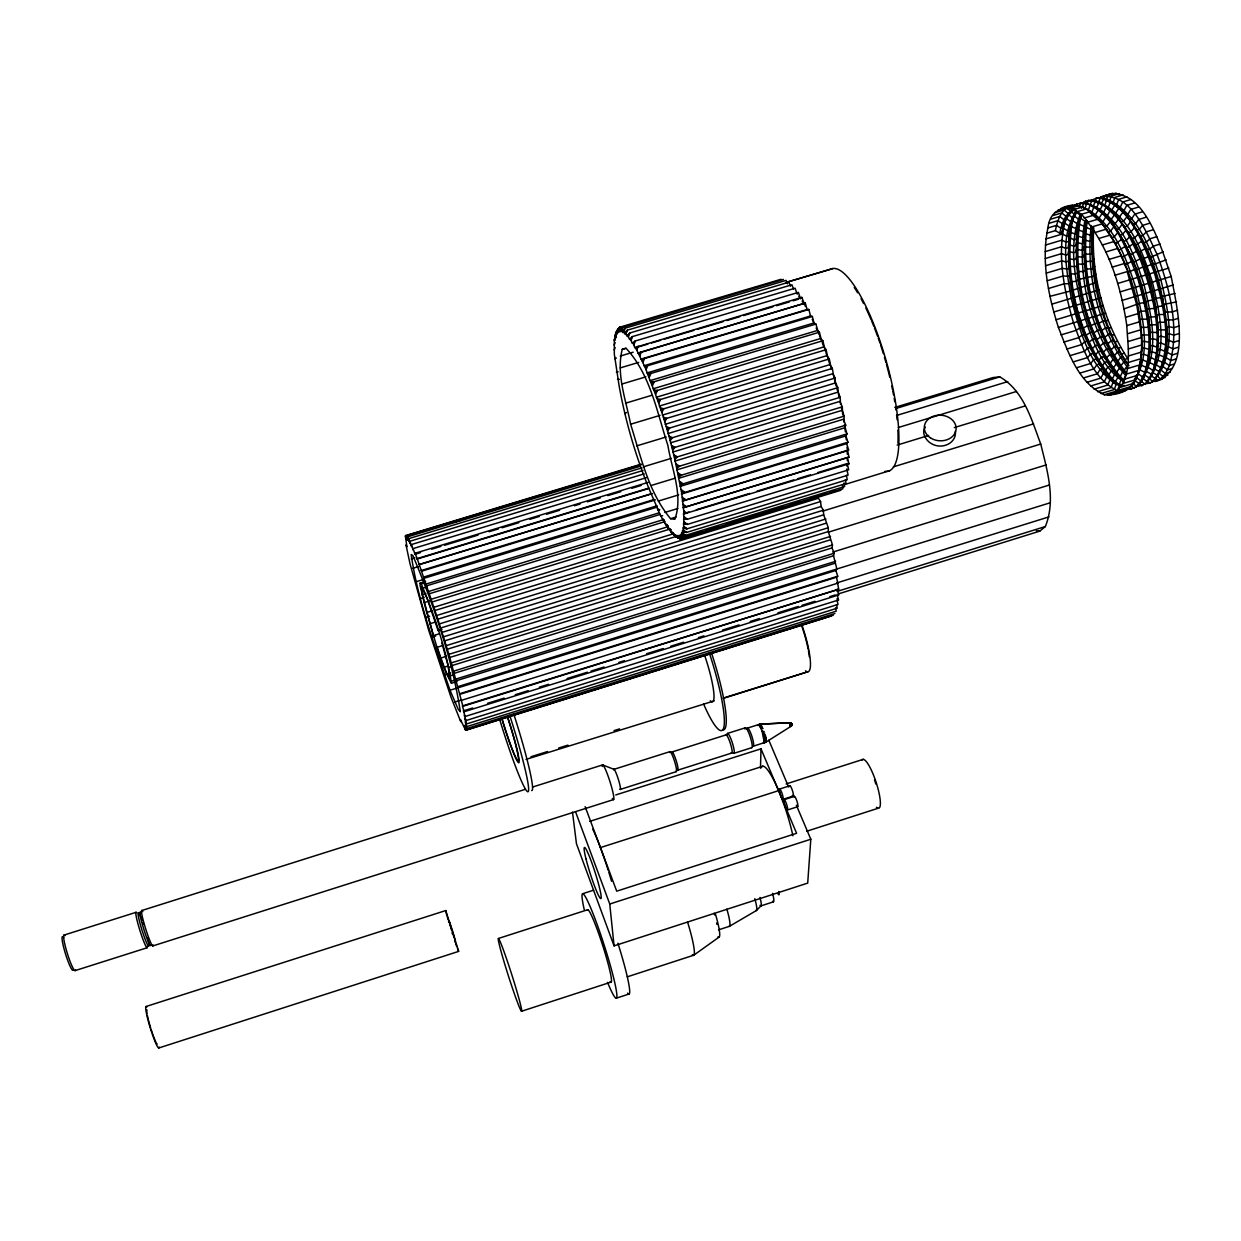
<?xml version="1.0" encoding="UTF-8"?>
<svg xmlns="http://www.w3.org/2000/svg" width="1241" height="1241" viewBox="0 0 1241 1241"><rect width="100%" height="100%" fill="white"/><g stroke="black" fill="none" stroke-linecap="round" stroke-linejoin="round"><path stroke-width="1.5" d="M662.663 515.651L660.91 516.023L660.243 514.751L650.051 491.172C636.075 457.619 625.542 421.676 619.119 385.889L614.326 354.15L614.342 339.662L615.908 337.102L614.279 340.686M847.324 460.628L847.339 457.495L848.968 457.2L846.967 447.303M622.253 349.31L626.1 348.318C650.393 374.441 657.016 412.353 667.875 445.364C671.722 469.222 683.403 495.624 674.84 519.343L670.574 518.707C648.376 492.15 640.852 456.564 630.614 424.236C625.945 399.897 615.97 374.099 622.253 349.31L625.929 348.225M1091.227 225.552C1085.72 274.292 1097.882 326.538 1126.859 366.39L1123.586 371.152C1092.452 331.13 1080.197 277.146 1085.332 227.15L1090.606 229.197L1092.732 228.561C1088.838 273.811 1099.557 321.497 1124.563 359.549L1127.681 358.556C1102.985 320.131 1090.684 273.206 1093.771 227.615M835.845 570.457L837.737 576.212L836.589 577.189L838.699 589.258L462.909 706.315L457.945 687.84L835.845 570.457L836.822 568.952L833.564 555.751L834.185 553.253L832.044 547.917L832.463 544.939L828.29 531.582L828.305 527.72L823.683 514.829L823.326 510.222L821.123 506.483L820.565 501.55L818.408 498.246L436.661 615.505L417.178 558.621L648.965 488.054M425.663 581.424L420.125 583.13L420.094 585.783L433.326 635.764M838.854 396.825L837.784 387.673L834.479 379.901M683.015 507.74L847.339 457.495L848.984 463.839L684.101 513.898L681.495 491.545L678.641 478.328C672.591 445.147 662.865 411.841 650.098 380.63L645.351 367.832L635.408 347.387L801.81 297.359L805.456 306.527M790.517 724.186C789.99 720.649 789.447 724.015 790.579 726.59L765.992 742.102L753.349 746.198M457.945 687.84L448.901 654.333L436.661 615.505M1110.54 395.057C1134.491 382.74 1127.759 347.868 1126.797 325.607C1121.43 289.06 1110.555 251.876 1087.752 222.217C1076.552 203.183 1050.584 203.198 1047.916 227.941C1041.059 261.168 1048.366 295.606 1058.402 327.422C1068.237 352.18 1078.258 382.88 1104.304 394.747C1114.682 395.569 1127.619 392.389 1133.809 383.329C1139.983 372.889 1140.944 360.448 1141.798 348.612C1142.48 312.158 1132.475 275.812 1115.519 243.686C1104.645 225.071 1085.953 194.992 1060.403 208.814M432.489 601.869L668.79 529.442L669.085 528.294L670.729 531.846L673.398 533.087L671.288 532.482L671.412 531.164L672.467 533.801L675.74 535.724L673.553 534.887L673.584 533.335L674.639 535.833L677.927 537.632L674.639 535.833M760.485 768.086L760.997 748.835L615.738 794.954M1151.803 381.732C1194.385 374.27 1176.282 304.634 1171.194 276.464C1160.769 247.595 1142.434 176.098 1098.269 198.327M790.595 286.252L788.888 282.172L627.357 330.184L624.952 332.479L624.89 334.093L622.796 330.726L625.092 328.198L786.049 280.388L787.57 283.801M780.667 795.512L780.667 795.419A5.445 0.977 72 0 1 779.767 789.012L789.896 785.724M781.659 797.854L780.667 795.419M847.06 466.383L847.215 463.56L848.984 463.839M790.098 725.178C790.393 728.684 792.658 723.612 789.757 723.208M790.734 722.727C789.741 722.712 792.239 725.876 791.494 725.473C793.309 722.65 787.926 722.712 791.789 725.085C790.408 728.467 791.06 724.775 790.455 723.86C794.69 724.449 787.957 726.699 791.479 725.985M791.929 725.163L791.789 723.984M846.378 475.225L847.215 479.693L687.095 528.806L683.946 528.495L683.465 523.578L687.39 524.4L848.099 475.132L846.812 468.989M684.272 524.338L683.589 518.971L687.39 519.25L848.704 469.827L847.215 463.56L817.772 472.573M759.616 725.38L760.128 724.108L790.284 722.665L789.757 724.077M764.301 742.506L762.114 731.321A9.509 1.706 72.3 0 0 760.966 728.467L759.104 725.178L757.91 725.256M836.946 389.147L840.173 397.306L840.56 404.426M763.137 734.47L765.17 734.688L765.992 738.348L766.162 741.699L764.425 741.947M796.365 805.207L810.807 839.242L807.705 883.111L614.062 945.875L576.46 843.74L572.489 812.11M420.528 552.586L414.975 554.277L415.052 553.269L648.097 482.392M456.967 681.526L451.429 683.233C446.155 649.198 434.521 615.676 421.226 583.875L420.125 583.13M838.885 593.741L1039.803 531.117L1045.341 526.541C1056.107 500.076 1047.249 470.494 1040.734 444.03C1031.612 419.939 1023.654 390.419 999.765 376.892L993.033 377.559L894.932 407.389M1092.902 227.894L1092.08 234.456L1089.97 235.092L1084.681 233.339L1084.184 236.814L1082.074 237.45L1076.8 235.697C1073.806 283.77 1085.766 335.163 1115.737 373.557L1118.994 368.794L1121.104 368.143L1126.58 373.727M1095.26 201.771L1096.237 198.203C1110.726 195.938 1121.554 209.155 1129.543 219.347C1143.38 237.357 1152.191 258.671 1158.567 280.326C1165.547 311.708 1176.328 355.05 1152.517 381.468L1148.483 377.838M793.573 289.091L791.913 284.778L629.808 332.976L627.155 336.404L624.952 332.479M1155.759 362.419C1154.549 370.423 1151.493 379.281 1144.435 383.934L1141.751 381.53M1073.977 205.556L1077.731 203.679L1076.847 203.943C1107.437 198.839 1122.5 240.552 1133.778 262.053C1146.637 295.358 1154.844 332.34 1147.196 367.848L1141.704 365.304L1139.502 365.986L1138.974 370.376L1125.913 374.255M1154.316 367.243L1153.913 370.314L1146.932 381.623L1142.775 378.102C1160.04 350.241 1151.027 314.516 1144.047 284.701C1134.677 256.329 1123.586 223.706 1096.579 207.542L1099.433 201.957C1146.746 236.085 1164.787 309.8 1155.418 365.335L1149.926 362.806L1147.723 363.473C1145.815 373.463 1142.496 386.556 1130.815 388.914L1131.683 388.635L1127.805 389.085L1128.674 388.821M842.67 414.882L842.298 406.815L839.893 401.401L672.777 452.065M1152.362 373.06L1152.811 369.865M1070.223 227.491C1063.785 281.521 1076.707 342.469 1114.713 382.926L1117.645 377.791L1120.034 377.078L1122.283 372.378L1124.393 371.726M1144.435 373.96L1143.969 377.155L1136.353 386.416L1133.669 388.014L1131.094 385.563M1046.799 233.184L1055.393 230.609L1059.752 233.215L1061.893 232.579L1063.335 228.235L1067.71 230.842L1069.835 230.206L1071.417 222.31M1136.492 374.86L1135.794 379.653L1122.795 383.547M614.466 338.809L615.288 339.848L614.869 336.14L616.451 333.503L614.869 336.14M845.416 479.678L846.036 483.509L686.537 532.451L683.341 531.877L683.077 527.456L683.946 528.495M1070.114 228.049L1068.982 235.666L1066.857 236.302L1062.451 233.991L1045.961 238.908M1045.434 245.066L1061.862 240.165L1066.267 242.181L1068.392 241.545L1069.758 237.807L1074.179 239.808L1076.288 239.172L1077.436 229.507L1082.695 231.555L1084.82 230.935L1086.914 220.448L1084.774 221.084C1076.211 274.183 1089.319 334.729 1125.556 375.371L1123.477 380.242C1084.851 336.714 1071.061 271.95 1080.88 215.282M1115.566 382.662C1076.831 338.56 1063.103 273.315 1073.139 216.136L1071.619 220.867M1142.744 375.883L1141.084 381.111L1136.787 377.714L1134.6 378.381M1061.893 232.579L1064.902 220.045M1134.336 380.025L1133.809 383.329L1120.809 387.223M1087.147 221.131C1080.818 273.842 1093.817 331.269 1126.75 373.417M790.315 726.047L791.96 724.651L790.92 722.945M1074.69 213.545L1070.983 225.21L1068.842 225.846L1064.514 222.992L1062.28 223.721L1058.015 220.65L1049.328 223.225M1139.874 364.218L1141.363 354.879L1143.582 354.212L1149.197 356.183L1150.081 346.084L1152.3 345.401L1157.077 347.309L1158.365 343.555L1160.583 342.888L1165.361 344.781L1166.633 341.042L1168.851 340.36L1173.629 342.268L1178.686 340.639M1146.327 368.22L1148.514 367.538L1153.029 370.578C1163.251 333.457 1153.091 293.946 1140.029 258.826C1129.124 236.488 1116.791 202.795 1088.078 200.623L1087.116 204.207M1154.983 364.125L1157.884 349.853L1160.087 349.171L1164.834 351.405L1166.137 347.325L1168.339 346.658L1173.086 348.876L1178.081 347.263M445.829 911.344L445.752 910.553L458.674 951.382L158.801 1047.978M1055.393 230.609C1057.27 221.379 1060.419 210.551 1069.587 206.099M1059.752 233.215C1061.644 223.814 1065.166 212.211 1075.544 209.264L1073.356 209.915L1070.843 207.371M841.196 407.436L844.159 416.138L843.942 422.111M1062.87 226.746L1063.661 223.24L1063.01 227.584L1060.869 228.22L1056.556 225.366L1047.916 227.941M1071.216 222.62L1070.425 226.126L1075.652 228.468L1077.777 227.832L1079.592 218.494C1070.394 271.701 1084.603 329.625 1115.737 373.557M797.234 294.195L795.093 288.191L632.46 336.575L629.606 339.491L627.31 335.039M1078.956 206.626L1080.818 202.779M1103.404 199.351L1104.366 195.783L1112.898 193.208M615.458 334.031L617.258 330.649L615.458 334.031L615.924 336.761L615.055 335.473M844.097 482.889L844.578 486.55L685.715 535.321L682.472 534.499L682.426 530.59L683.341 531.877M1138.586 369.135L1139.502 365.986M1081.609 208.255L1084.107 202.609M1090.327 204.02L1092.282 200.173L1099.433 201.957L1101.543 204.486M1097.944 203.384L1100.457 197.738M1106.119 200.949L1107.748 195.566L1116.171 193.022M1104.304 394.747L1117.552 390.76L1119.149 385.563L1124.253 385.393M1081.469 215.081L1078.941 222.822L1076.816 223.458L1072.488 220.619L1070.269 221.348L1066.019 218.261C1056.184 252.621 1063.909 289.339 1073.496 322.893C1082.804 347.635 1091.956 378.427 1117.552 390.76M1072.488 220.619L1075.823 211.699L1080.011 214.988C1068.005 245.796 1075.233 280.311 1082.835 311.336C1091.242 336.916 1100.147 366.669 1124.036 381.98M1093.104 206.332L1095.787 200.701M1101.294 203.896L1103.978 198.265M1109.485 201.461L1111.284 196.078L1119.615 193.565M631.157 340.298L632.46 336.575L630.49 339.243L632.212 343.338L635.268 340.98L798.397 292.395L800.461 298.6L801.81 297.359M633.934 344.796L635.268 340.98L633.236 343.555L634.958 347.93L647.833 344.098M636.835 350.009L638.215 346.13L636.121 348.612M845.4 431.884L844.826 427.757L845.726 425.182L843.446 419.241L676.919 469.874M628.535 336.559L629.808 332.976L627.899 335.706M639.86 355.934L641.271 351.994L805.3 303.068L807.131 309.536L808.837 309.443L810.528 315.959L812.374 316.471L813.925 322.986L815.911 324.072L818.967 334.45M668.247 525.672L666.339 525.548L666.634 524.741L668.883 529.349L670.885 529.721L667.658 527.58M626.085 333.627L627.357 330.184L625.495 332.96M642.962 362.512L644.42 358.556L808.837 309.443M1139.703 383.841L1134.662 380.584C1151.741 352.661 1142.651 317.029 1135.655 287.229C1126.27 258.873 1115.256 226.281 1088.341 209.993L1090.312 204.672L1093.321 206.937M1118.963 385.206L1120.871 380.211L1122.996 379.56L1113.239 370.547L1111.129 371.199L1107.872 375.961L1102.132 368.81L1100.022 369.446L1097.463 373.743L1083.548 377.947M623.82 331.487L625.092 328.198L623.292 331.006M646.127 369.678L647.647 365.723L812.374 316.471M790.517 725.923C792.689 726.094 791.432 722.309 789.726 723.177M614.14 350.024L615.133 347.573M649.307 377.388L650.905 373.479L815.911 324.072M622.796 330.726L622.827 332.588L621.772 330.153L623.044 327.05L620.857 329.796L620.981 331.859L619.942 329.625L621.229 326.74L619.135 329.672L619.352 331.936L618.359 329.92L619.647 327.236L780.961 279.303M1155.914 378.862L1150.872 375.62C1168.324 347.821 1159.42 312.003 1152.424 282.172C1143.07 253.784 1131.916 221.131 1104.8 205.091L1106.77 199.785L1109.764 202.035M1170.31 372.067L1165.47 373.634L1161.188 370.237C1175.289 342.128 1167.936 308.714 1160.8 279.644C1152.036 252.094 1140.944 222.092 1116.636 204.532L1118.808 199.305L1126.89 196.854M614.078 345.045L615.117 342.609M1064.421 223.085L1068.098 215.732L1072.813 210.768L1070.657 211.42L1066.764 207.697L1057.704 210.365M652.502 385.579L654.178 381.732L819.401 332.185L821.697 341.275M1074.008 215.887L1078.274 218.959L1080.446 218.245L1081.578 215.67M655.682 394.188L657.42 390.419L822.83 340.748L825.405 351.234M614.729 337.009L615.877 334.667M658.8 403.123L660.631 399.462L826.134 349.698L827.949 358.602M615.893 332.852L616.824 334.403L616.436 331.812L618.328 328.555L783.397 279.427M840.902 490.242L681.712 539.106L679.215 537.617L678.982 535.414L680.006 537.384L683.279 538.641L680.688 536.965L680.363 534.576L681.356 536.329L681.93 535.538L681.511 532.963L682.472 534.499M415.052 553.269L417.178 558.621M616.684 331.3L618.328 328.555L616.436 331.812M844.392 424.949L846.998 433.885L845.897 435.901L846.331 439.826M661.841 412.307L663.764 408.801L829.314 358.944L831.346 369.151M615.645 333.348L617.258 330.649M617.661 330.339L619.647 327.236L617.661 330.339L617.971 332.79L616.994 330.99M664.773 421.676L666.789 418.341L832.339 368.406L834.061 378.35M619.135 329.672L621.229 326.74M614.342 339.662L615.908 337.102M620.857 329.796L623.044 327.05M667.58 431.154L669.69 428.005L835.162 378.024L832.711 373.743L665.145 424.329M791.851 724.279L791.029 726.14M670.233 440.633L672.436 437.701L837.784 387.673M1155.045 379.141C1174.684 347.201 1163.329 306.217 1154.316 272.493C1143.364 244.725 1131.513 207.014 1099.573 198.002M925.352 427.09L924.902 427.68A16.133 11.727 -0.2 0 0 924.933 436.599A16.04 13.961 9.9 0 0 937.374 445.845C943.843 446.9 951.056 444.294 954.189 438.29A16.071 13.977 9.9 0 0 955.337 431.185M789.26 722.65L791.603 723.875L791.308 724.884M672.715 450.049L675.011 447.349L840.173 397.306M681.356 494.058L846.688 443.611L847.96 442.168L845.897 435.901L680.13 486.41M791.138 722.929L790.982 725.396L789.865 725.644M639.115 354.368L641.271 351.994L638.37 352.971M674.98 459.325L677.384 456.859L842.298 406.815M760.997 905.852L756.467 910.491L729.537 926.267M642.186 360.79L644.42 358.556L641.442 359.223M790.455 723.86L792.053 724.449M645.351 367.832L647.647 365.723L644.575 366.111M677.043 468.369L679.541 466.166L844.159 416.138M648.531 375.418L650.905 373.479L647.755 373.572M790.238 726.373L791.106 725.783M678.874 477.102L681.48 475.163L845.726 425.182M651.727 383.516L654.178 381.732L650.951 381.53M719.175 937.048L693.735 955.213L627.31 976.822M660.91 516.023L666.339 525.548M654.907 392.016L657.42 390.419L654.131 389.938M680.456 485.479L683.139 483.819L846.998 433.885M624.766 413.579L626.503 412.524M682.317 501.178L847.169 450.824L848.627 449.956L846.688 443.611M1139.145 383.097L1141.736 385.548L1145.303 383.671L1144.435 383.934M1147.196 380.63L1149.787 383.081L1153.385 381.189L1152.517 381.468M1109.811 194.108L1099.991 197.8M1082.09 203.136L1085.844 201.275L1082.959 202.872M1090.172 200.732L1097.106 197.939L1096.237 198.203M658.056 400.89L660.631 399.462L657.28 398.718M763.386 742.521L764.952 741.715M681.774 493.391L847.96 442.168M757.863 725.566L759.694 724.697M661.112 410.026L663.764 408.801L660.367 407.808M637.843 353.235L805.3 303.068M765.371 742.118L763.773 742.785L765.728 742.258M757.972 725.008L759.864 724.263M614.714 358.696L616.389 358.029M664.075 419.38L666.789 418.341L663.361 417.1M682.829 500.806L848.627 449.956M658.087 510.377L659.762 509.756L657.389 508.981M1094.748 266.474L1093.011 268.599L1085.766 269.204L1085.192 270.957L1083.098 271.577L1077.964 271.546L1077.374 273.299L1075.28 273.935L1070.161 273.889L1069.556 275.657L1067.462 276.278L1063.196 275.983L1047.264 280.745M1095.896 274.23L1094.004 276.029L1079.05 279.334L1076.304 281.35L1071.247 281.676L1068.501 283.708L1064.297 283.77L1048.49 288.501M1097.339 282.064L1069.789 291.201L1049.979 296.335M1093.879 258.842L1092.266 261.308L1084.975 261.556L1084.448 263.666L1082.354 264.286L1077.157 263.899L1076.614 266.008L1074.52 266.644L1069.339 266.241L1068.78 268.366L1066.686 269.002L1062.358 268.335L1046.318 273.129M1099.045 289.913L1051.732 304.185M1101.015 297.747L1053.733 312.034M1093.305 251.411L1091.801 254.203L1084.463 254.095L1083.967 256.561L1081.873 257.182L1076.63 256.437L1076.118 258.904L1074.023 259.54L1068.796 258.78L1068.284 261.262L1066.174 261.898L1061.815 260.889L1045.651 265.698M1103.233 305.488L1055.951 319.79M1175.894 358.975L1170.946 360.588L1166.338 357.78L1164.136 358.463M1093.042 244.198L1091.615 247.331L1084.246 246.866L1083.765 249.674L1081.656 250.31L1076.397 249.208L1075.9 252.032L1073.806 252.668L1068.548 251.566L1068.036 254.389L1065.926 255.026L1061.536 253.66L1045.279 258.516M1105.669 313.104L1058.402 327.422M1108.322 320.55L1102.954 321.078L1098.471 323.575L1095.167 323.436L1090.699 325.933L1087.38 325.794L1082.928 328.291L1079.592 328.151L1075.994 330.401L1061.055 334.884M1177.151 353.39L1172.187 355.004L1167.502 352.475L1165.299 353.142L1163.639 362.822L1158.132 360.293L1155.929 360.96M1174.312 363.97L1169.394 365.568L1165.47 373.634L1160.583 378.986L1157.822 380.615L1155.247 378.164M1172.45 368.344L1167.564 369.927L1163.158 366.7L1160.971 367.367M521.484 1011.275A38.207 1.799 72.3 0 0 506.111 957.556A38.207 1.799 72.3 0 0 502.295 955.818A38.207 1.799 72.3 0 0 521.484 1011.275L611.192 982.065M616.467 998.121L629.218 993.963M1111.176 327.733L1105.498 327.996L1101.155 330.835L1099.805 329.718L1097.727 330.354L1093.383 333.193L1092.018 332.076L1089.924 332.712L1085.611 335.551L1084.231 334.45L1082.136 335.086L1078.662 337.661L1063.878 342.097M1114.201 334.651L1111.781 335.442L1110.307 334L1108.213 334.636L1104.009 337.8L1102.52 336.358L1100.426 336.994L1096.237 340.158L1094.717 338.731L1092.638 339.367L1088.45 342.532L1086.93 341.104L1084.836 341.74L1081.5 344.641L1066.872 349.047M1167.905 375.108L1163.143 376.659L1158.985 373.138M1165.268 377.466L1160.583 378.986L1156.565 375.371M760.857 905.914L773.391 901.85M718.492 929.866L729.289 926.36M1117.396 341.244L1114.806 342.082L1113.161 340.329L1111.083 340.965L1107.019 344.44L1105.374 342.702L1103.28 343.338L1099.231 346.813L1097.571 345.076L1095.477 345.712L1091.444 349.186L1089.769 347.449L1087.674 348.085L1084.479 351.296L1070.006 355.655M1120.716 347.449L1117.955 348.333L1116.155 346.286L1114.077 346.922L1110.152 350.707L1108.353 348.674L1106.258 349.31L1102.365 353.08L1100.534 351.048L1098.456 351.684L1094.562 355.453L1092.732 353.421L1090.637 354.057L1087.597 357.579L1073.263 361.891M1124.144 353.22L1121.212 354.166L1119.258 351.855L1117.164 352.491L1113.41 356.555L1111.44 354.243L1109.345 354.879L1105.591 358.928L1103.621 356.617L1101.512 357.268L1097.773 361.317L1095.787 359.006L1093.693 359.642L1090.808 363.442L1076.614 367.724M1153.261 381.266L1156.162 380.335M1154.89 381.53L1162.414 379.125M806.728 831.237L878.225 808.232M498.386 938.475L587.738 909.715M614.062 945.875L609.75 904.022L810.807 839.242M1093.088 237.295L1091.708 240.723L1089.598 241.359L1084.324 239.932L1083.827 243.081L1081.733 243.717L1076.459 242.29L1075.963 245.439L1073.853 246.075L1068.579 244.648L1068.082 247.797L1065.972 248.433L1061.551 246.742L1045.217 251.613M1178.95 333.55L1173.815 335.194L1169.022 333.643L1166.804 334.325L1164.849 357.253L1159.265 354.988L1157.062 355.655L1155.712 360.045L1151.043 357.501L1148.84 358.184L1145.722 372.812L1140.324 370.051L1138.137 370.718L1137.532 375.325L1124.501 379.219M782.869 799.375L793.108 796.102M784.25 799.638A5.46 0.977 72 0 1 787.399 807.131A5.46 0.977 72 0 1 786.142 808.403L785.134 806.03A5.46 0.977 72 0 1 784.25 799.638L794.395 796.319M146.019 1006.513L445.752 910.553M787.368 810.016L797.622 806.728M582.618 893.722L593.508 890.216M1178.857 326.073L1173.66 327.733L1168.851 326.554L1166.633 327.236L1166.416 337.443L1160.738 336.171L1158.505 336.838L1157.465 353.654L1151.834 351.684L1149.631 352.366L1148.359 362.294L1142.806 360.014L1140.603 360.697L1140.122 364.807L1127.014 368.717M589.739 821.371L762.998 766.224M786.08 783.971L863.193 759.337M600.427 847.587L778.619 790.641M1178.438 318.254L1173.117 319.945L1166.106 319.837L1166.23 329.982L1158.318 329.765L1158.117 339.972L1152.439 338.7L1150.221 339.367L1149.678 349.574L1144.016 347.93L1141.798 348.612L1140.913 358.711L1127.805 362.62M613.861 769.373L670.016 751.612M727.443 733.447L745.515 727.738M671.986 751.984L726.078 734.874M747.454 728.11L758.329 724.666M677.865 770.134L731.833 753.023M620.314 789.4L676.361 771.623M733.912 753.349L751.844 747.656M75.096 970.617L147.105 947.752M152.767 945.952L613.597 799.561M1093.43 230.717L1092.561 230.997C1090.56 277.426 1101.915 325.623 1127.976 364.42L1122.438 356.974L1120.344 357.625L1117.583 361.674L1114.604 359.363L1112.51 360.014L1109.764 364.063L1106.77 361.751L1104.676 362.403L1101.93 366.452L1098.921 364.156L1096.827 364.792L1094.097 368.841L1080.058 373.076M1176.53 301.873L1164.058 304.34L1165.687 322.195L1157.775 322.365L1157.915 332.526L1150.004 332.293L1149.802 342.516L1144.14 341.228L1141.906 341.896L1141.379 352.103L1128.286 356.012M1177.647 310.172L1172.233 311.879L1165.252 312.174L1163.887 314.407L1156.907 314.718L1157.341 324.739L1149.445 324.894L1149.585 335.054L1141.673 334.822L1141.487 345.045L1128.41 348.954M531.008 756.746L547.607 751.519M558.683 748.044L567.913 745.127M614.031 730.623L619.569 728.886M723.441 698.326L807.922 671.738L723.348 698.047M63.989 935.093L136.014 912.337M141.691 910.553L525.191 789.369M532.56 787.042L602.63 764.906M758.189 724.713L760.469 724.232L758.499 724.697M1173.288 284.949L1122.252 300.384M1175.072 293.45L1162.538 296.366L1163.531 305.875L1155.697 306.868L1156.426 316.672L1148.561 317.246L1148.995 327.267L1141.115 327.438L1141.239 337.599L1128.209 341.492M834.883 613.535L466.74 728.591L465.484 723.844L466.694 726.652L836.186 611.208L835.612 607.811M641.426 464.568L405.373 535.957L406.908 546.769L405.978 544.861L410.057 563.91L428.579 629.932L451.057 697.364L460.768 721.688L460.504 719.718L465.468 729.941L829.608 616.125M831.579 615.986L466.12 730.22L465.127 726.156L466.538 729.77L833.347 615.133M1168.82 268.056L1117.722 283.475M1171.194 276.464L1120.127 291.899M457.96 686.614L1050.367 502.729M450.018 690.244L458.286 709.433L460.333 711.729C452.189 658.226 433.823 605.437 412.834 555.456L411.174 554.541C417.829 601.094 434.924 645.816 450.018 690.244L457.417 687.948M459.822 693.703L837.737 576.212M459.62 694.402L836.589 577.189M837.008 582.851L1048.955 516.892M454.749 702.08L460.287 700.358M461.109 700.451L838.358 582.991M837.241 589.196L838.761 594.935L464.134 711.729L462.397 705.943L838.699 589.258M837.023 591.445L1045.341 526.541M837.163 594.361L838.528 600.008L465.127 716.491L463.467 710.845L472.712 707.959M487.511 703.337L504.156 698.156M515.263 694.696L528.216 690.648M539.308 687.188L548.569 684.318M567.059 678.548L587.412 672.203M591.119 671.055L604.057 667.006M618.856 662.399L624.409 660.677M646.608 653.743L663.268 648.562M670.667 646.251L683.62 642.217M698.419 637.61L703.957 635.873M722.464 630.102L739.109 624.921M750.216 621.462L759.461 618.576M777.967 612.806L798.32 606.461M802.012 605.313L814.965 601.28M829.764 596.657L835.317 594.935M836.543 604.615L837.241 608.168L466.414 723.984L464.925 718.71L465.887 720.587L838.016 604.429L837.21 600.753M525.998 759.414L714.149 700.901M1163.267 251.783L1152.78 256.329L1150.547 257.011L1149.337 256.018L1138.912 234.084L1127.293 216.384L1123.446 221.177L1121.228 221.844L1114.992 214.135L1111.347 219.161L1109.128 219.828L1106.662 216.617L1105.762 216.896L1103.047 221.643L1100.814 222.31L1090.917 213.421M1166.168 259.803L1153.463 264.581L1149.337 256.018L1142.17 259.524L1130.535 236.581L1118.963 218.866L1115.132 223.659L1112.898 224.326L1109.128 219.828M447.117 649.276L828.29 531.582M828.6 532.11L1046.132 464.925M448.901 654.333L830.508 536.407M442.82 645.537L437.251 647.259L440.912 658.025L446.465 656.303M449.552 657.544L830.276 539.835M451.383 662.865L832.463 544.939M440.912 658.025L444.262 667.177L447.954 666.029M451.864 665.61L832.044 547.917M448.823 667.286L452.515 666.138M832.773 552.105L1049.421 484.998M453.725 671.133L834.185 553.253M444.387 674.794L448.079 673.646M444.262 667.177L447.039 674.111L450.731 672.963M454.051 673.382L833.564 555.751M450.747 675.709L454.439 674.561M455.928 679.075L835.643 561.289M451.631 681.138L455.323 679.99M456.083 680.813L834.836 563.29M1153.339 229.694L1146.374 231.834L1142.852 235.495L1140.619 236.162L1138.013 234.347L1134.491 238.008L1132.257 238.675L1129.636 236.86L1126.13 240.506L1123.896 241.173L1110.617 221.363L1106.801 226.157L1104.568 226.824L1098.332 219.114L1087.752 222.217M1156.829 236.659L1150.035 238.753L1146.327 242.057L1144.093 242.74L1141.658 241.266L1135.732 245.253L1133.266 243.779L1127.355 247.766L1122.159 239.094L1115.519 243.686L1102.272 223.861L1091.491 227.025M1160.149 244.043L1153.525 246.09L1149.647 249.022L1147.413 249.705L1145.148 248.603L1139.036 252.218L1136.756 251.132L1130.66 254.731L1125.789 246.028L1118.979 250.279L1113.766 241.607L1102.38 244.973M451.429 683.233C439.298 661.5 434.303 636.152 426.687 612.496L432.225 610.805M435.296 610.386L677.276 536.128M844.02 484.75L889.813 470.634M702.003 531.97L679.928 538.749L676.624 537.12L675.569 534.778L675.631 536.562M705.679 530.853L718.57 526.898M725.923 524.633L782.962 507.119M790.315 504.854L799.53 502.031M810.559 498.634L827.127 493.561M830.803 492.429L836.325 490.722M425.927 617.351L429.634 616.219M438.089 619.104L820.565 501.55M429.898 623.742L435.436 622.036M439.33 623.913L821.123 506.483M440.881 627.93L823.326 510.222M822.83 511.09L1040.734 444.03M438.352 630.552L442.044 629.404M441.982 632.398L823.683 514.829M433.497 635.578L439.05 633.872M431.961 637.176L435.653 636.044M443.626 636.788L825.917 518.971M444.588 640.868L826.087 523.221M446.31 645.615L828.305 527.72M1142.185 211.885L1134.708 214.166L1131.761 218.695L1129.543 219.347L1123.307 211.653L1119.661 216.679L1117.443 217.346L1107.422 208.504M1145.986 217.253L1138.68 219.502L1135.531 223.768L1133.312 224.435L1131.249 221.72L1130.334 221.999L1127.2 226.25L1124.982 226.917L1122.888 224.218L1121.988 224.481L1118.87 228.747L1116.636 229.414L1114.542 226.715L1113.627 226.994L1110.524 231.245L1108.291 231.912L1106.181 229.213L1095.198 232.455M1149.724 223.209L1142.589 225.412L1139.238 229.383L1137.004 230.05L1134.227 227.91L1130.892 231.881L1128.658 232.548L1125.866 230.407L1122.547 234.378L1120.313 235.045L1117.489 232.92L1114.185 236.876L1111.952 237.558L1110.028 235.154L1098.843 238.443M421.862 571.124L655.419 499.89M898.329 427.525L1016.503 391.473M658.257 501.1L678.641 494.88M423.646 577.065L657.078 505.785M424.391 578.182L657.249 507.073M416.076 581.765L423.46 579.5M421.226 583.875L424.918 582.743M426.113 584.046L658.8 512.936M664.912 512.44L677.819 508.5M427.028 585.705L660.243 514.394M848.968 457.2L683.605 507.662M423.336 588.032L427.044 586.9M1154.502 365.707L1156.69 365.04L1161.219 368.081L1162.677 363.21L1164.88 362.543L1169.394 365.568C1179.974 328.508 1169.922 288.889 1156.814 253.769C1145.8 231.509 1131.621 193.146 1101.201 196.698M897.15 445.1L928.609 435.467M954.313 427.602L1025.345 405.885M428.688 591.461L663.516 519.591M684.334 519.467L683.434 513.681L688.957 511.99M696.325 509.741L749.688 493.406M757.057 491.157L793.852 479.895M797.529 478.762L810.42 474.822M1144.652 372.362L1146.839 371.695L1152.144 374.658M426.687 612.496L422.204 594.672L425.896 593.539M670.574 518.707L676.081 517.016M429.727 593.617L665.098 521.577M1121.29 384.912L1118.219 383.764L1116.078 384.431C1088.419 365.412 1079.561 329.439 1071.309 298.74C1066.733 270.429 1059.147 236.69 1076.242 211.172L1073.574 208.783M420.528 598.488L424.22 597.355M1160.304 372.16L1154.999 369.197M1150.097 378.35L1144.916 375.216M1158.225 375.852L1153.06 372.719M431.31 599.217L668.232 526.618M424.05 602.599L429.603 600.892M1146.932 381.623L1147.816 381.359M1137.221 386.153L1135.81 386.634L1142.604 385.284L1141.736 385.548M1133.669 388.014L1134.538 387.75M1149.787 383.081L1150.655 382.817L1143.814 384.183M433.978 607.252L672.932 533.94M893.365 466.864L1033.629 423.833M1130.66 199.584L1122.717 201.988L1120.359 207.092L1118.157 207.759L1115.675 206.053M1134.491 203.012L1126.704 205.386L1124.144 210.334L1121.926 210.986L1115.349 204.191L1112.107 209.558L1109.888 210.225L1107.081 206.658L1106.181 206.921L1103.838 212.025L1101.62 212.692M1138.354 207.123L1130.706 209.45L1127.96 214.197L1125.742 214.864L1119.304 207.588L1115.861 212.8L1113.642 213.452L1111.021 210.055L1110.121 210.318L1107.577 215.267L1105.359 215.934M405.373 535.957L406.784 539.618L405.791 535.523L641.085 464.165M455.075 521.996L460.628 520.32M405.791 535.523L408.072 540.238L407.358 536.903L640.139 466.29M643.753 466.709L671.319 458.332M407.358 536.903L409.034 541.634L408.475 538.718L642.062 467.826M408.475 538.718L410.213 543.744L409.809 541.278L643.024 470.479M674.964 461.078L841.801 410.43M409.809 541.278L411.609 546.567L411.36 544.566L644.172 473.86M411.36 544.566L413.191 550.089L413.113 548.584L646.639 477.599M431.651 549.189L440.927 546.381M444.635 545.249L478.002 535.104M489.125 531.706L498.401 528.899M502.109 527.766L518.785 522.694M529.907 519.312L539.183 516.489M546.598 514.224L559.582 510.284M574.412 505.77L579.966 504.079M587.381 501.829L600.365 497.874M607.78 495.624L620.748 491.669M631.871 488.287L641.147 485.464M896.111 408.429L999.765 376.892M651.06 485.51L675.026 478.219M411.221 558.946L414.897 557.83M678.641 478.328L844.826 427.757M416.914 559.102L648.128 488.706M896.793 415.409L1007.77 381.608M419.024 564.531L650.796 493.918M419.442 564.593L652.518 493.577M412.896 568.269L418.45 566.579M421.273 570.534L654.255 499.471M1123.198 194.853L1114.992 197.335L1113.006 202.655L1116.636 204.532M662.306 415.13L829.919 364.606L832.339 368.406M666.929 428.843L669.69 428.005L666.231 426.532M667.86 433.605L835.333 382.973L835.162 378.024M636.788 445.86L666.184 436.972M670.404 442.882L837.722 392.218M1087.069 382.259L1100.845 378.102L1103.249 373.603L1105.359 372.952L1110.4 378.676M1090.606 386.013L1104.257 381.902L1106.491 377.202L1108.616 376.55L1118.219 383.764M1094.128 389.162L1107.655 385.082L1109.733 380.211L1112.153 379.482L1114.387 374.782L1116.512 374.146L1118.281 376.271M1097.602 391.691L1111.021 387.642L1112.929 382.631L1115.054 381.98L1117.086 384.307M1101 393.552L1114.325 389.534L1116.078 384.431L1122.112 386.044M650.098 380.63L817.292 330.509L819.401 332.185M653.216 388.759L820.611 338.514L822.83 340.748M625.573 403.185L651.447 395.414M656.318 397.26L823.838 346.922L826.134 349.698M659.343 406.071L826.94 355.64L829.314 358.944M630.614 424.236L660.057 415.363M1118.575 390.232L1131.59 386.323M1116.109 392.544L1129.139 388.619M1107.499 395.243L1119.025 391.784M1113.425 394.142L1126.487 390.217M1070.331 212.94L1068.175 213.576L1064.158 209.977L1055.222 212.614M1074.954 211.963L1075.823 211.699M1103.202 203.943L1100.162 209.45L1097.959 210.101M1068.098 215.732L1065.941 216.368L1061.831 212.909L1052.988 215.531M1065.15 218.525L1066.019 218.261M1066.112 219.13L1063.971 219.766L1059.783 216.477L1051.018 219.083M651.509 342.997L660.708 340.267M664.385 339.165L693.812 330.401M697.489 329.299L723.224 321.621M726.9 320.535L739.776 316.688M743.452 315.602L772.879 306.822M776.556 305.736L789.431 301.889M793.108 300.803L798.63 299.159M1089.707 212.568L1091.909 211.901L1094.066 206.673L1096.951 208.876M1106.196 207.65L1108.399 206.983L1110.571 201.756L1113.441 203.958M620.267 356.058L633.174 352.196M640.821 359.207L807.131 309.536M620.205 367.91L638.712 362.388M643.862 365.785L810.528 315.959M646.964 372.952L813.925 322.986L812.235 319.387M622.02 383.996L645.894 376.845M1124.082 308.885L1139.672 303.285L1145.164 302.556L1148.049 300.756L1153.556 300.027L1156.41 298.212L1161.933 297.483L1155.216 272.213L1152.408 264.007L1145.086 267.11L1140.944 258.547L1133.778 262.053L1129.263 253.381L1122.267 257.259L1117.396 248.541L1105.809 251.97M1125.603 317.324L1138.4 313.492L1138.974 311.941L1141.224 311.258L1146.793 310.964L1147.336 309.397L1149.585 308.73L1155.154 308.42L1149.368 283.119L1144 266.536L1136.694 269.638L1132.537 261.075L1125.401 264.566L1120.856 255.894L1109.082 259.385M1126.797 325.607L1139.703 321.76L1140.215 319.775L1142.449 319.108L1148.065 319.216L1143.225 294.101L1135.608 269.064L1128.302 272.167L1124.129 263.604L1112.184 267.141M1127.666 333.689L1140.65 329.811L1136.772 305.1L1127.185 271.608L1115.07 275.207M785.739 282.56L832.944 268.537M1088.078 200.623L1092.282 200.173M1087.581 203.136L1079.934 203.043M786.53 282.265L830.648 269.235A105.066 27.426 74.4 0 1 887.687 366.312A105.066 27.426 74.4 0 1 885.066 471.254M675.166 536.298L679.928 538.749L677.524 537.477L677.384 535.476L679.215 537.617M1063.335 207.961L1072.658 205.215M1066.438 207.821L1075.916 205.044M1069.726 208.41L1079.36 205.587M1073.155 209.745L1082.959 206.859L1085.084 209.388M1076.692 211.808L1086.697 208.876L1088.698 211.327M1080.337 214.584L1090.513 211.591L1093.352 215.158L1095.57 214.491L1098.797 209.124L1100.689 211.497M1084.029 218.059L1094.407 215.003L1097.075 218.4L1099.293 217.749L1102.722 212.537L1104.474 214.802M1084.975 201.523L1088.962 200.359M669.613 438.337L672.436 437.701L668.961 436.025M789.478 722.743L761.71 724.155M758.887 724.961L760.888 724.62M672.141 447.784L675.011 447.349L671.521 445.472M759.337 725.473L761.385 725.271M674.468 457.107L677.384 456.859L673.91 454.827M616.343 371.959L618.173 371.804M764.456 741.156L766.24 741.017M1120.67 391.287L1123.648 391.101M759.849 726.249L761.912 726.171M676.593 466.213L679.541 466.166L676.066 463.994M764.378 740.132L766.224 740.101M760.392 727.257L762.47 727.273M789.726 723.596L791.091 723.937M764.192 738.907L766.085 738.969M678.47 475.039L681.48 475.163L678.02 472.899M760.966 728.467L763.06 728.56M617.506 379.25L619.414 379.343M763.929 737.526L765.868 737.666M1036.313 530.776L1039.803 531.117M763.572 736.037L765.557 736.223M680.115 483.509L683.139 483.819L679.711 481.446M762.114 731.321L764.192 731.523M762.657 732.888L764.704 733.105M681.495 491.545L684.536 492.025L681.169 489.59M677.524 537.477L676.624 537.12M682.628 499.099L685.668 499.72L682.348 497.269M683.465 506.095L686.537 506.871L683.264 504.389M684.039 512.486L687.095 513.386L683.9 510.935M681.356 536.329L684.629 537.384L842.856 488.783L842.515 485.34M684.334 518.226L687.39 519.25L684.256 516.83M1088.341 209.993L1084.898 208.783L1086.682 203.4C1115.612 216.213 1127.045 250.077 1137.516 277.565C1146.715 309.443 1155.045 345.184 1143.085 377.419L1138.68 374.193M684.334 523.283L687.39 524.4L684.334 522.058M602.831 764.983L614.093 769.389M684.07 527.611L687.095 528.806L684.132 526.556M683.527 531.195L686.537 532.451L683.667 530.326M682.736 534.002L685.715 535.321L682.922 533.32M678.424 537.648L681.712 539.106L678.843 537.725M668.279 528.557L670.885 529.721M681.681 536.034L684.629 537.384L681.93 535.538M680.378 537.275L683.279 538.641M672.467 533.801L675.74 535.724M836.822 598.922L838.528 600.008M1080.446 218.245L1084.774 221.084M665.052 523.454L667.193 524.927M662.337 518.691L664.447 520.212M1067.803 214.088L1071.991 217.377L1074.148 216.741L1076.133 213.328L1073.992 213.979L1071.247 211.668M1132.319 382.786L1136.353 386.416M1119.18 377.342L1122.624 380.506L1119.77 377.155M458.596 951.289L457.479 948.636M1111.858 379.575L1114.713 382.926M1128.969 365.738L1125.68 361.612L1123.586 362.263L1120.142 366.824L1117.831 364.016L1115.737 364.652L1112.308 369.213L1109.981 366.405L1107.887 367.057L1104.459 371.602C1077.871 330.82 1065.833 280.311 1069.525 231.881L1074.784 233.929L1076.893 233.292L1078.351 223.752L1083.595 226.095L1085.72 225.459L1086.278 221.394C1079.856 273.16 1092.918 328.772 1123.586 371.152M463.467 710.845L464.134 711.729M629.854 338.374L630.49 339.243M798.832 296.289L800.461 298.6M632.569 342.5L633.236 343.555M802.105 301.067L803.765 303.735M465.127 716.491L464.305 715.095L465.887 720.587M447.039 674.111L450.266 679.51L447.846 664.711L441.905 643.071M466.414 723.984L465.313 721.626L466.694 726.652M816.175 327.95L817.292 330.509M768.831 740.256L788.671 787.042M760.997 748.835L796.598 833.3L616.715 891.178L585.147 806.666M466.74 728.591L465.406 725.365L466.538 729.77M819.51 335.815L820.611 338.514M466.12 730.22L464.615 726.249L465.468 729.941M454.858 939.809L455.447 941.159L454.889 938.739M822.24 342.656L823.838 346.922M575.545 811.754L609.75 904.022M449.738 922.528L448.978 920.76L449.397 922.668M449.925 923.071L453.353 933.527M456.75 946.604L455.866 944.106M825.917 352.692L826.94 355.64M454.051 937.56L453.554 936.102M454.889 941.221L455.4 942.71M413.113 548.584L414.975 554.277M828.461 360.092L829.919 364.606M452.469 932.798L452.748 933.666M438.151 630.754L427.059 598.224L421.288 586.853L422.204 594.672M452.158 932.875L452.732 934.628M451.631 930.145L451.088 928.408M453.617 934.38L454.532 937.482M450.576 926.732L449.909 924.483M448.482 920.977L448.947 922.544M448.032 919.472L447.241 916.727M446.9 915.517L446.124 912.6M835.333 382.973L836.155 386.06M847.169 450.824L847.293 454.253M715.514 914.338A28.481 3.847 71.9 0 1 718.027 936.769M587.35 910.367A38.052 3.289 72.1 0 1 602.831 945.89A38.052 3.289 72.1 0 1 610.122 981.522M584.247 909.622A54.899 4.747 72.1 0 1 591.073 908.8A54.899 4.747 72.1 0 1 614.853 983.12A54.899 4.747 72.1 0 1 607.516 982.345M759.957 897.429A11.696 1.83 71.8 0 1 760.004 905.325M754.792 898.686A14.721 2.265 71.8 0 1 755.816 910.382M617.894 943.176A54.868 5.042 72.1 0 1 627.558 993.11M687.53 921.954A37.913 4.654 71.9 0 1 692.323 954.779M714.164 913.267A21.454 2.901 71.9 0 1 714.676 915.036M716.631 922.978A21.454 2.901 71.9 0 1 716.879 924.312M726.869 909.157A21.438 3.009 71.9 0 1 728.994 926.313M778.821 891.488A6.686 1.101 71.7 0 1 778.06 894.016M772.554 893.349A11.696 1.893 71.7 0 1 772.523 901.261M157.111 1044.115A18.072 1.861 72.9 0 1 156.506 1043.2M155.777 1041.804A18.072 1.861 72.9 0 1 153.558 1036.452M153.062 1035.134A18.072 1.861 72.9 0 1 152.581 1033.753M152.085 1032.326A18.072 1.861 72.9 0 1 151.107 1029.347M150.642 1027.843A18.072 1.861 72.9 0 1 148.532 1020.428M148.191 1019.063A18.072 1.861 72.9 0 1 147.369 1015.386M147.012 1013.37A18.072 1.861 72.9 0 1 147.09 1009.972M159.112 1047.032A21.686 2.234 72.9 0 1 150.285 1027.967A21.686 2.234 72.9 0 1 146.81 1007.087M507.398 716.864A37.385 2.901 72.6 0 1 518.164 760.795A37.385 2.901 72.6 0 1 501.86 718.213M509.725 715.39A69.868 5.429 72.6 0 1 528.014 791.727A69.868 5.429 72.6 0 1 499.58 719.128M507.429 716.414A39.448 3.071 72.6 0 1 518.769 762.765A39.448 3.071 72.6 0 1 501.504 717.531M513.758 714.118A69.868 5.553 72.6 0 1 531.66 790.517M709.325 652.999A69.279 11.324 72.7 0 1 724.186 725.147A69.279 11.324 72.7 0 1 703.631 704.112M704.438 654.845A39.107 6.391 72.7 0 1 710.286 700.777M711.884 654.162A69.279 11.386 72.7 0 1 723.146 729.972M801.391 624.983A36.92 7.601 72.7 0 1 808.139 649.152M808.449 650.827A36.92 7.601 72.7 0 1 809.334 656.706M801.67 624.456A38.952 8.02 72.7 0 1 805.471 670.823M854.242 287.478A102.77 26.821 74.4 0 1 857.624 292.783M861.052 298.724A102.77 26.821 74.4 0 1 863.612 303.564M865.83 308.016A102.77 26.821 74.4 0 1 871.182 319.899M871.849 321.466A102.77 26.821 74.4 0 1 873.788 326.259M874.44 327.888A102.77 26.821 74.4 0 1 877.573 336.233M878.178 337.924A102.77 26.821 74.4 0 1 879.978 343.105M880.552 344.858A102.77 26.821 74.4 0 1 883.375 353.685M884.445 357.268A102.77 26.821 74.4 0 1 885.996 362.667M886.508 364.466A102.77 26.821 74.4 0 1 889.75 377.109M891.783 386.06A102.77 26.821 74.4 0 1 892.512 389.612M892.868 391.365A102.77 26.821 74.4 0 1 893.551 394.871M894.172 398.345A102.77 26.821 74.4 0 1 894.761 401.758M895.552 406.831A102.77 26.821 74.4 0 1 896.018 410.135M896.623 414.99A102.77 26.821 74.4 0 1 897.134 419.706M897.895 430.1A102.77 26.821 74.4 0 1 897.941 443.208M592.748 829.174A50.152 4.902 72.2 0 1 608.261 870.422M608.819 872.237A50.152 4.902 72.2 0 1 611.549 881.265M761.121 767.745A49.764 8.718 72 0 1 775.765 784.203A49.764 8.718 72 0 1 792.89 835.782M861.937 760.144A25.658 5.538 71.8 0 1 876.704 784.141A25.658 5.538 71.8 0 1 876.425 807.239M874.486 779.937A22.121 4.778 71.8 0 1 875.867 784.095M779.767 789.012A5.445 0.977 72 0 1 782.916 796.474A5.445 0.977 72 0 1 781.659 797.777M789.571 786.375A5.445 0.993 72 0 1 791.293 787.647A5.445 0.993 72 0 1 793.356 794.318A5.445 0.993 72 0 1 792.347 795.357M794.069 796.97A5.46 1.008 72 0 1 795.807 798.273A5.46 1.008 72 0 1 797.885 804.959A5.46 1.008 72 0 1 796.846 805.967M73.235 969.997A17.638 2.249 72.7 0 1 64.935 952.002A17.638 2.249 72.7 0 1 63.694 937.622M148.424 941.33A17.576 1.66 72.6 0 1 146.066 941.562A17.576 1.66 72.6 0 1 138.728 918.138A17.576 1.66 72.6 0 1 140.714 916.711M141.133 917.704A17.576 1.66 72.6 0 1 142.017 919.969M142.948 922.497A17.576 1.66 72.6 0 1 143.429 923.847M147.632 937.886A17.576 1.66 72.6 0 1 148.191 940.259M147.369 946.092A18.568 1.768 72.6 0 1 140.45 932.177A18.568 1.768 72.6 0 1 136.588 912.616M75.53 969.966A18.615 2.358 72.7 0 1 67.154 952.871A18.615 2.358 72.7 0 1 65.028 935.667M153.062 944.882A18.553 1.722 72.6 0 1 145.43 928.066A18.553 1.722 72.6 0 1 142.808 911.67M602.226 766.488A18.181 2.017 72.4 0 1 609.998 781.737A18.181 2.017 72.4 0 1 612.325 798.428M747.129 728.963A9.509 1.66 72.3 0 1 751.875 736.301A9.509 1.66 72.3 0 1 752.667 745.919M727.117 735.246A10.471 1.737 72.3 0 1 732.081 742.056A10.471 1.737 72.3 0 1 732.966 752.791M725.752 735.199A9.525 1.567 72.3 0 1 730.53 743.933A9.525 1.567 72.3 0 1 731.182 752.744M150.859 945.053A17.576 1.644 72.6 0 1 143.63 928.671A17.576 1.644 72.6 0 1 140.869 912.678M613.706 769.916A10.533 1.21 72.4 0 1 618.127 778.634A10.533 1.21 72.4 0 1 619.926 789.245M671.769 752.806A9.54 1.35 72.4 0 1 676.345 761.105A9.54 1.35 72.4 0 1 676.888 769.28M669.659 752.558A10.502 1.474 72.4 0 1 674.406 760.811A10.502 1.474 72.4 0 1 675.725 771.281M745.003 729.119A10.471 1.815 72.3 0 1 749.781 735.494A10.471 1.815 72.3 0 1 751.519 747.671M930.502 437.902A15.931 12.813 4.1 0 0 955.989 430.053A15.931 12.813 4.1 0 0 934.101 415.983A15.931 12.813 4.1 0 0 930.502 437.902M585.938 858.741A26.883 2.513 72.2 0 0 600.566 898.515A26.883 2.513 72.2 0 0 591.399 861.626A26.883 2.513 72.2 0 0 585.938 858.741"/></g></svg>
